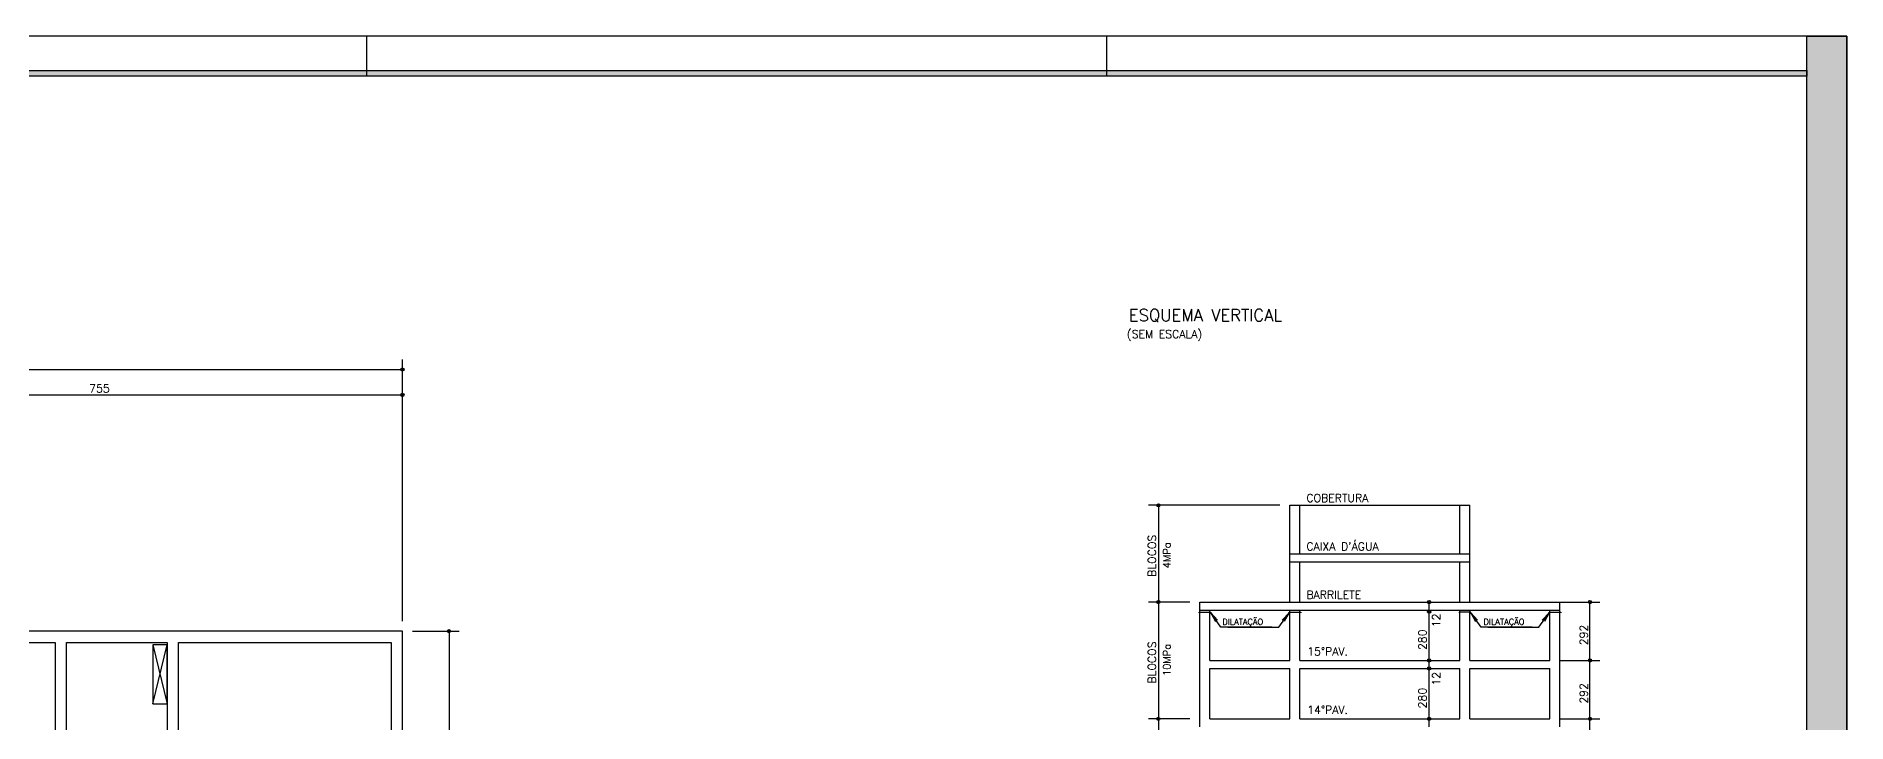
# Model space of a CAD drawing. Extents: x 187 to 6132, y 3709 to 7914.
# Drawn here: x 3869 to 6132, y 7055 to 7914 of the extents above; entities that cross this region are included whole.
import ezdxf

# ---------------------------------------------------------------- set-up
doc = ezdxf.new("R2010")
doc.units = 0
doc.header["$LTSCALE"] = 100
doc.header["$MEASUREMENT"] = 0
doc.layers.get('0').update_dxf_attribs({"color": 245, "linetype": 'CONTINUOUS'})
for name, color, linetype in [('01', 7, 'CONTINUOUS'), ('16', 5, 'CONTINUOUS'), ('17', 5, 'CONTINUOUS'), ('221', 102, 'CONTINUOUS'), ('223', 6, 'CONTINUOUS'), ('235', 7, 'CONTINUOUS')]:
    doc.layers.add(name, color=color, linetype=linetype)
doc.styles.get("Standard").update_dxf_attribs({"font": 'ROMANS.SHX'})

msp = doc.modelspace()

# ---------------------------------------------------------------- linework, layer by layer
for p, q in [((4281.530458, 7914.209975), (4281.530458, 7864.209975)), ((5206.530458, 7914.209975), (5206.530458, 7864.209975)), ((5435.608745, 7266.978705), (5435.608745, 7327.478708)), ((5435.608745, 7327.478708), (5448.10874, 7327.478708)), ((5435.608745, 7266.978708), (5435.608745, 7317.478712)), ((5448.10874, 7266.978673), (5448.10874, 7327.478708)), ((5448.10874, 7327.478708), (5648.10866, 7327.478708)), ((5448.10874, 7266.978675), (5448.10874, 7317.478712)), ((5648.10866, 7266.978673), (5648.10866, 7327.478708)), ((5648.10866, 7327.478708), (5660.608655, 7327.478708)), ((5648.10866, 7266.978675), (5648.10866, 7317.478712)), ((5660.608655, 7266.978673), (5660.608655, 7327.478708)), ((5660.608655, 7266.978675), (5660.608655, 7317.478712)), ((5435.608745, 7206.478705), (5435.608745, 7266.978708)), ((5435.608745, 7266.978708), (5660.608655, 7266.978708)), ((5660.608655, 7206.478673), (5660.608655, 7266.978708)), ((5435.608745, 7206.478708), (5435.608745, 7256.978712)), ((5435.608745, 7256.978712), (5660.608655, 7256.978712)), ((5448.10874, 7206.478673), (5448.10874, 7256.978712)), ((5448.10874, 7206.478675), (5448.10874, 7256.978712)), ((5545.760661, 7256.978712), (5648.10866, 7256.978712)), ((5545.760661, 7256.978712), (5648.10866, 7256.978712)), ((5545.760661, 7256.978712), (5648.10866, 7256.978712)), ((5545.760661, 7256.978712), (5648.10866, 7256.978712)), ((5545.760661, 7256.978712), (5648.10866, 7256.978712)), ((5648.10866, 7206.478675), (5648.10866, 7256.978712)), ((5648.10866, 7206.478673), (5648.10866, 7256.978709)), ((5660.608655, 7206.478675), (5660.608655, 7256.978712)), ((5323.10879, 7196.478815), (5323.10879, 7206.478811)), ((5323.10879, 7206.478708), (5773.10861, 7206.478708)), ((5323.10879, 7196.478712), (5323.10879, 7206.478708)), ((5323.10879, 7133.478811), (5323.10879, 7196.478815)), ((5323.10879, 7196.478712), (5448.10874, 7196.478712)), ((5323.10879, 7133.478708), (5323.10879, 7196.478712)), ((5335.608785, 7133.478811), (5335.608785, 7196.478815)), ((5335.608785, 7133.478708), (5335.608785, 7196.478712)), ((5435.608745, 7133.478811), (5435.608745, 7196.478815)), ((5435.608745, 7133.478811), (5435.608745, 7196.478815)), ((5435.608745, 7133.478708), (5435.608745, 7196.478712)), ((5435.608745, 7133.478708), (5435.608745, 7196.478712)), ((5448.10874, 7133.478811), (5448.10874, 7196.478815)), ((5448.10874, 7196.478712), (5648.10866, 7196.478712)), ((5448.10874, 7133.478708), (5448.10874, 7196.478712)), ((5648.10866, 7133.478811), (5648.10866, 7196.478815)), ((5648.10866, 7196.478712), (5773.10861, 7196.478712)), ((5648.10866, 7133.478708), (5648.10866, 7196.478712)), ((5660.608655, 7133.478811), (5660.608655, 7196.478815)), ((5660.608655, 7133.478811), (5660.608655, 7196.478815)), ((5660.608655, 7133.478708), (5660.608655, 7196.478712)), ((5660.608655, 7133.478708), (5660.608655, 7196.478712)), ((5760.608615, 7133.478811), (5760.608615, 7196.478815)), ((5760.608615, 7133.478708), (5760.608615, 7196.478712)), ((5773.10861, 7196.478815), (5773.10861, 7206.478811)), ((5773.10861, 7196.478712), (5773.10861, 7206.478708)), ((5773.10861, 7133.478811), (5773.10861, 7196.478815)), ((5773.10861, 7133.478708), (5773.10861, 7196.478712)), ((5323.10879, 7123.478712), (5323.10879, 7133.478708)), ((5335.608785, 7133.478708), (5435.608745, 7133.478708)), ((5448.10874, 7133.478708), (5648.10866, 7133.478708)), ((5660.608655, 7133.478708), (5760.608615, 7133.478708)), ((5773.10861, 7123.478712), (5773.10861, 7133.478708)), ((5323.10879, 7060.478708), (5323.10879, 7123.478712)), ((5335.608785, 7060.478708), (5335.608785, 7123.478712)), ((5335.608785, 7123.478712), (5435.608745, 7123.478712)), ((5435.608745, 7060.478708), (5435.608745, 7123.478712)), ((5435.608745, 7060.478708), (5435.608745, 7123.478712)), ((5448.10874, 7060.478708), (5448.10874, 7123.478712)), ((5448.10874, 7123.478712), (5648.10866, 7123.478712)), ((5648.10866, 7060.478708), (5648.10866, 7123.478712)), ((5660.608655, 7060.478708), (5660.608655, 7123.478712)), ((5660.608655, 7060.478708), (5660.608655, 7123.478712)), ((5660.608655, 7123.478712), (5760.608615, 7123.478712)), ((5760.608615, 7060.478708), (5760.608615, 7123.478712)), ((5773.10861, 7060.478708), (5773.10861, 7123.478712)), ((5323.10879, 7050.478609), (5323.10879, 7060.478605)), ((5335.608785, 7060.478605), (5435.608745, 7060.478605)), ((5448.10874, 7060.478605), (5648.10866, 7060.478605)), ((5660.608655, 7060.478605), (5760.608615, 7060.478605)), ((5773.10861, 7050.478609), (5773.10861, 7060.478605))]:
    msp.add_line(p, q)
for points in [[(186.530458, 3709.209975), (6131.530458, 3709.209975), (6131.530458, 7914.209975), (186.530458, 7914.209975), (186.530458, 3709.209975)], [(6081.530458, 7914.209975), (6131.530458, 7914.209975), (6131.530458, 3709.209975), (6081.530458, 3709.209975), (6081.530458, 7914.209975)], [(6081.530458, 3759.209975), (6081.530458, 3752.209975), (304.530458, 3752.209975), (304.530458, 7871.209975), (6081.530458, 7871.209975), (6081.530458, 7864.209975), (311.530458, 7864.209975), (311.530458, 3759.209975), (6081.530458, 3759.209975)], [(311.530458, 3759.209975), (6081.530458, 3759.209975), (6081.530458, 7864.209975), (311.530458, 7864.209975), (311.530458, 3759.209975)]]:
    msp.add_lwpolyline(points)
for points in [[(311.530458, 7864.209975), (304.530458, 7871.209975), (6081.530458, 7871.209975)], [(311.530458, 7864.209975), (6081.530458, 7871.209975), (6081.530458, 7864.209975)]]:
    msp.add_solid(points)
at = {"layer": '01'}
for p, q in [((4326.595874, 7170.126464), (3571.595874, 7170.126464)), ((4326.595874, 6656.126464), (4326.595874, 7170.126464))]:
    msp.add_line(p, q, dxfattribs=at)
msp.add_lwpolyline([(4032.595874, 6896.126464), (4046.595874, 6896.126464), (4046.595874, 7156.126464), (4312.595874, 7156.126464), (4312.595874, 6670.126464), (3886.595874, 6670.126464), (3886.595874, 6805.126464), (3557.595874, 6805.126464), (3557.595874, 6605.126464), (3227.595874, 6605.126464), (3227.595874, 6525.126464), (3126.595874, 6525.126464), (3126.595874, 7156.126464), (3892.595874, 7156.126464), (3892.595874, 6896.126464), (3906.595874, 6896.126464), (3906.595874, 7156.126464), (4032.595874, 7156.126464), (4032.595874, 6896.126464)], dxfattribs=at)
at = {"layer": '17'}
for points in [[(5322.108785, 7193.056266), (5322.108785, 7194.056266), (5336.608785, 7194.056266), (5336.608785, 7193.056266)], [(5434.60874, 7193.056266), (5434.60874, 7194.056266), (5449.10874, 7194.056266), (5449.10874, 7193.056266)], [(5661.60866, 7193.056266), (5661.60866, 7194.056266), (5647.10866, 7194.056266), (5647.10866, 7193.056266)], [(5759.60861, 7193.056266), (5759.60861, 7194.056266), (5774.10861, 7194.056266), (5774.10861, 7193.056266)]]:
    msp.add_lwpolyline(points, dxfattribs=at)
at = {"layer": '221', "color": 11, "linetype": 'Continuous'}
for p, q in [((3326.595874, 7497.36242), (4326.595874, 7497.36242)), ((4326.595874, 7195.126464), (4326.595874, 7509.86242)), ((4326.595874, 7182.626464), (4326.595874, 7478.100662)), ((3571.596, 7465.600662), (4326.595874, 7465.600662)), ((5423.108745, 7327.478708), (5258.750938, 7327.478708)), ((5271.250938, 7327.478708), (5271.250938, 7206.478191)), ((5310.608785, 7206.478398), (5258.750938, 7206.478398)), ((5310.60879, 7206.478191), (5258.750938, 7206.478191)), ((5271.250938, 7206.478398), (5271.250938, 7060.478191)), ((4339.095874, 7170.126464), (4397.323784, 7170.126464)), ((4384.823784, 7170.126464), (4384.823784, 6885.126464)), ((5310.608785, 7060.478295), (5258.750938, 7060.478295)), ((5310.60879, 7060.478191), (5258.750938, 7060.478191)), ((5271.250938, 7060.478295), (5271.250938, 6914.478088))]:
    msp.add_line(p, q, dxfattribs=at)
at = {"layer": '221'}
for p, q in [((5609.552236, 7194.478735), (5609.552236, 7206.478731)), ((5609.552236, 7196.478712), (5609.552236, 7206.478708)), ((5609.552236, 7194.478737), (5609.552236, 7204.478733)), ((5609.552236, 7133.478708), (5609.552236, 7196.478712)), ((5773.10861, 7206.478731), (5822.60861, 7206.478731)), ((5773.10861, 7206.478731), (5822.60861, 7206.478731)), ((5773.10861, 7206.478708), (5822.60861, 7206.478708)), ((5794.180246, 7206.478915), (5823.10861, 7206.478915)), ((5794.180246, 7206.478811), (5823.10861, 7206.478811)), ((5794.180246, 7206.478708), (5823.10861, 7206.478708)), ((5810.60861, 7133.478708), (5810.60861, 7206.478708)), ((5609.552236, 7123.478712), (5609.552236, 7133.478708)), ((5773.10861, 7133.478708), (5822.60861, 7133.478708)), ((5794.180246, 7133.478811), (5823.10861, 7133.478811)), ((5794.180246, 7133.478708), (5823.10861, 7133.478708)), ((5810.60861, 7133.478811), (5810.60861, 7133.478708)), ((5810.60861, 7060.478708), (5810.60861, 7133.478708)), ((5609.552236, 7060.478708), (5609.552236, 7123.478712)), ((5609.552236, 7050.478609), (5609.552236, 7060.478605)), ((5773.10861, 7060.478605), (5822.60861, 7060.478605)), ((5794.180246, 7060.478708), (5823.10861, 7060.478708)), ((5794.180246, 7060.478605), (5823.10861, 7060.478605)), ((5810.60861, 6987.478605), (5810.60861, 7060.478605))]:
    msp.add_line(p, q, dxfattribs=at)
for points in [[(5413.209983, 7175.297207), (5349.507317, 7175.297207), (5336.608785, 7193.056266), (5345.211821, 7183.987761), (5336.608785, 7193.056266), (5342.571577, 7182.070133)], [(5358.007548, 7175.297207), (5421.710214, 7175.297207), (5434.608745, 7193.056266), (5426.00571, 7183.987761), (5434.608745, 7193.056266), (5428.645953, 7182.070133)], [(5738.209858, 7175.297207), (5674.507192, 7175.297207), (5661.60866, 7193.056266), (5670.211696, 7183.987761), (5661.60866, 7193.056266), (5667.571452, 7182.070133)], [(5683.007418, 7175.297207), (5746.710084, 7175.297207), (5759.608615, 7193.056266), (5751.00558, 7183.987761), (5759.608615, 7193.056266), (5753.645823, 7182.070133)]]:
    msp.add_lwpolyline(points, dxfattribs=at)
at = {"layer": '221', "color": 11, "linetype": 'Continuous'}
for centre, radius in [((4326.595874, 7497.36242), 2), ((4326.595874, 7497.36242), 1), ((4326.595874, 7465.600662), 2), ((4326.595874, 7465.600662), 1), ((5271.250938, 7327.478708), 2), ((5271.250938, 7327.478708), 1), ((5271.250938, 7206.478398), 2), ((5271.250938, 7206.478191), 2), ((5271.250938, 7206.478398), 1), ((5271.250938, 7206.478191), 1), ((4384.823784, 7170.126464), 2), ((4384.823784, 7170.126464), 1), ((5271.250938, 7060.478295), 2), ((5271.250938, 7060.478191), 2), ((5271.250938, 7060.478295), 1), ((5271.250938, 7060.478191), 1)]:
    msp.add_circle(centre, radius, dxfattribs=at)
at = {"layer": '221'}
for centre, radius in [((5609.552236, 7206.478732), 2), ((5609.552236, 7206.478732), 2), ((5609.552236, 7206.478732), 2), ((5609.552236, 7206.478731), 2), ((5609.552236, 7206.478731), 2), ((5609.552236, 7206.478731), 2), ((5609.552236, 7206.478708), 2), ((5609.552236, 7194.478737), 2), ((5609.552236, 7194.478737), 2), ((5609.552236, 7194.478735), 2), ((5609.552236, 7194.478735), 2), ((5609.552236, 7206.478732), 1), ((5609.552236, 7206.478732), 1), ((5609.552236, 7206.478732), 1), ((5609.552236, 7206.478731), 1), ((5609.552236, 7206.478731), 1), ((5609.552236, 7206.478731), 1), ((5609.552236, 7206.478708), 1), ((5609.552236, 7194.478737), 1), ((5609.552236, 7194.478737), 1), ((5609.552236, 7194.478735), 1), ((5609.552236, 7194.478735), 1), ((5810.60861, 7206.478811), 2), ((5810.60861, 7206.478811), 2), ((5810.60861, 7206.478811), 2), ((5810.60861, 7206.478811), 2), ((5810.60861, 7206.478811), 2), ((5810.60861, 7206.478811), 2), ((5810.60861, 7206.478811), 2), ((5810.60861, 7206.478811), 2), ((5810.60861, 7206.478811), 2), ((5810.60861, 7206.478731), 2), ((5810.60861, 7206.478731), 2), ((5810.60861, 7206.478731), 2), ((5810.60861, 7206.478731), 2), ((5810.60861, 7206.478708), 2), ((5810.60861, 7206.478708), 2), ((5810.60861, 7206.478708), 2), ((5810.60861, 7206.478708), 2), ((5810.60861, 7206.478708), 2), ((5810.60861, 7206.478708), 2), ((5810.60861, 7206.478708), 2), ((5810.60861, 7206.478708), 2), ((5810.60861, 7206.478708), 2), ((5810.60861, 7206.478708), 2), ((5810.60861, 7206.478811), 1), ((5810.60861, 7206.478811), 1), ((5810.60861, 7206.478811), 1), ((5810.60861, 7206.478811), 1), ((5810.60861, 7206.478811), 1), ((5810.60861, 7206.478811), 1), ((5810.60861, 7206.478811), 1), ((5810.60861, 7206.478811), 1), ((5810.60861, 7206.478811), 1), ((5810.60861, 7206.478731), 1), ((5810.60861, 7206.478731), 1), ((5810.60861, 7206.478731), 1), ((5810.60861, 7206.478731), 1), ((5810.60861, 7206.478708), 1), ((5810.60861, 7206.478708), 1), ((5810.60861, 7206.478708), 1), ((5810.60861, 7206.478708), 1), ((5810.60861, 7206.478708), 1), ((5810.60861, 7206.478708), 1), ((5810.60861, 7206.478708), 1), ((5810.60861, 7206.478708), 1), ((5810.60861, 7206.478708), 1), ((5810.60861, 7206.478708), 1), ((5609.552236, 7133.478708), 2), ((5609.552236, 7133.478708), 1), ((5810.60861, 7133.478708), 2), ((5810.60861, 7133.478708), 2), ((5810.60861, 7133.478708), 2), ((5810.60861, 7133.478708), 2), ((5810.60861, 7133.478708), 2), ((5810.60861, 7133.478708), 2), ((5810.60861, 7133.478708), 2), ((5810.60861, 7133.478708), 2), ((5810.60861, 7133.478708), 2), ((5810.60861, 7133.478708), 2), ((5810.60861, 7133.478708), 1), ((5810.60861, 7133.478708), 1), ((5810.60861, 7133.478708), 1), ((5810.60861, 7133.478708), 1), ((5810.60861, 7133.478708), 1), ((5810.60861, 7133.478708), 1), ((5810.60861, 7133.478708), 1), ((5810.60861, 7133.478708), 1), ((5810.60861, 7133.478708), 1), ((5810.60861, 7133.478708), 1), ((5609.552236, 7123.478712), 2), ((5609.552236, 7123.478712), 2), ((5609.552236, 7123.478712), 1), ((5609.552236, 7123.478712), 1), ((5609.552236, 7060.478605), 2), ((5609.552236, 7060.478605), 1), ((5810.60861, 7060.478605), 2), ((5810.60861, 7060.478605), 2), ((5810.60861, 7060.478605), 2), ((5810.60861, 7060.478605), 2), ((5810.60861, 7060.478605), 2), ((5810.60861, 7060.478605), 2), ((5810.60861, 7060.478605), 2), ((5810.60861, 7060.478605), 2), ((5810.60861, 7060.478605), 2), ((5810.60861, 7060.478605), 2), ((5810.60861, 7060.478605), 1), ((5810.60861, 7060.478605), 1), ((5810.60861, 7060.478605), 1), ((5810.60861, 7060.478605), 1), ((5810.60861, 7060.478605), 1), ((5810.60861, 7060.478605), 1), ((5810.60861, 7060.478605), 1), ((5810.60861, 7060.478605), 1), ((5810.60861, 7060.478605), 1), ((5810.60861, 7060.478605), 1)]:
    msp.add_circle(centre, radius, dxfattribs=at)
at = {"layer": '223'}
for p, q in [((4014.590112, 7153.126464), (4032.590112, 7079.126464)), ((4014.590112, 7079.126464), (4032.590112, 7153.126464))]:
    msp.add_line(p, q, dxfattribs=at)
msp.add_lwpolyline([(4032.590112, 7153.126464), (4014.590112, 7153.126464), (4014.590112, 7079.126464), (4032.590112, 7079.126464), (4032.590112, 7153.126464)], dxfattribs=at)
at = {"layer": '235'}
for points in [[(6081.530458, 7914.209975), (6131.530458, 7914.209975), (6131.530458, 7914.209975)], [(6081.530458, 7914.209975), (6131.530458, 7914.209975), (6131.530458, 3709.209975)], [(6081.530458, 7914.209975), (6131.530458, 3709.209975), (6131.530458, 3709.209975)], [(6081.530458, 7914.209975), (6131.530458, 3709.209975), (6081.530458, 3709.209975)], [(6081.530458, 7914.209975), (6081.530458, 3709.209975), (6081.530458, 3709.209975)], [(6081.530458, 7914.209975), (6081.530458, 3709.209975), (6081.530458, 7914.209975)]]:
    msp.add_solid(points, dxfattribs=at)

# ---------------------------------------------------------------- texts
for s, height, p in [('(SEM ESCALA)', 9.989996, (5231.876639, 7536.578154)), ('COBERTURA', 10, (5456.150543, 7331.606709)), ("CAIXA D'ÁGUA", 10, (5456.150543, 7271.106709)), ('BARRILETE', 10, (5456.150543, 7210.606674)), ('15%%dPAV.', 10, (5457.27513, 7139.74315)), ('14%%dPAV.', 10, (5457.27513, 7066.743047))]:
    msp.add_text(s, height=height).set_placement(p)
at = {"layer": '16'}
msp.add_text('ESQUEMA VERTICAL', height=15, dxfattribs=at).set_placement((5234.393862, 7557.85178))
at = {"layer": '221', "color": 11, "linetype": 'Continuous'}
msp.add_text('755', height=10, dxfattribs=at).set_placement((3935.095937, 7468.600662))
for p in [(5268.250938, 7237.978449), (5268.250938, 7104.478295)]:
    msp.add_text('BLOCOS', height=10, rotation=90, dxfattribs=at).set_placement(p)
at = {"layer": '221', "color": 11}
for s, p in [(' 4MPa', (5286.370824, 7242.520272)), ('10MPa', (5286.370824, 7113.975733))]:
    msp.add_text(s, height=9, rotation=90, dxfattribs=at).set_placement(p)
at = {"layer": '221'}
for s, height, rotation, p in [('DILATAÇÃO', 7.5, 360, (5351.147352, 7178.107131)), ('12', 10, 90, (5623.593228, 7174.9506)), ('292', 10, 90, (5807.779629, 7152.423268)), ('280', 10, 90, (5606.277548, 7146.524951)), ('12', 10, 90, (5623.593228, 7101.9506)), ('280', 10, 90, (5606.277548, 7073.524951)), ('292', 10, 90, (5807.779629, 7079.423268))]:
    msp.add_text(s, height=height, rotation=rotation, dxfattribs=at).set_placement(p)
msp.add_text('DILATAÇÃO', height=7.5, dxfattribs=at).set_placement((5677.570049, 7178.107131))

doc.saveas('drawing.dxf')
